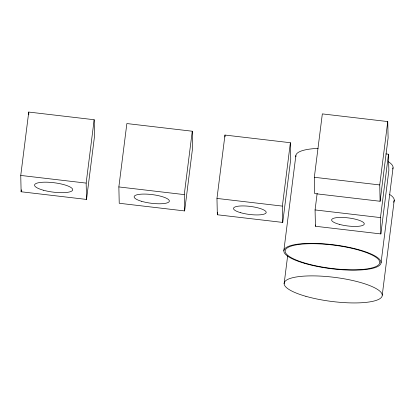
<?xml version="1.0" encoding="UTF-8"?>
<svg xmlns="http://www.w3.org/2000/svg" width="415" height="415" viewBox="0 0 415 415"><rect width="100%" height="100%" fill="white"/><g stroke="black" fill="none" stroke-linecap="round" stroke-linejoin="round"><path stroke-width="0.62" d="M20.75 175.436L28.754 112.06L94.164 119.728L94.532 136.053L86.528 199.433L21.123 191.766L20.75 175.436L86.154 183.103L86.528 199.433M21.123 191.766L21.362 189.847M86.154 183.103L94.164 119.728M118.856 186.937L126.866 123.561L192.27 131.223L192.638 147.553L184.634 210.929L119.23 203.267L118.856 186.937L184.265 194.604L184.634 210.929M184.265 194.604L192.27 131.223M216.967 198.432L224.972 135.057L290.376 142.724L290.749 159.054L282.74 222.43L217.335 214.763L216.967 198.432L282.371 206.099L282.74 222.43M217.335 214.763L217.662 212.205M282.371 206.099L290.376 142.724M283.85 250.65L295.859 155.584M284.135 283.663L287.621 256.039M314.331 177.278L322.336 113.897L387.745 121.564L388.113 137.894L380.109 201.27L314.7 193.603L314.331 177.278L379.735 184.94L380.109 201.27M385.919 153.918L388.487 154.219L388.855 170.549L380.851 233.925L315.442 226.263L315.073 209.933L317.174 193.286M315.442 226.263L315.608 224.982M379.735 184.94L387.745 121.564M380.851 233.925L380.477 217.6L388.487 154.219M381.043 262.861L393.052 167.795M382.241 295.158L394.25 200.092M315.073 209.933L380.477 217.6M224.972 135.057L225.013 136.94M28.754 112.06L28.811 114.571M295.957 156.782A48.98 12.014 7.2 0 1 318.108 148.388M388.466 161.767A48.98 12.014 7.2 0 1 392.668 168.957M389.727 194.505A49.421 12.123 7.2 0 1 393.482 202.224M43.565 190.272A19.209 4.71 7.2 0 0 72.698 189.852A19.209 4.71 7.2 0 0 44.654 182.18A19.209 4.71 7.2 0 0 43.565 190.272M141.593 201.311A17.741 4.352 7.2 0 0 169.284 201.41A17.741 4.352 7.2 0 0 144.363 194.075A17.741 4.352 7.2 0 0 141.593 201.311M339.361 224.365A16.439 4.031 7.2 0 0 364.271 223.991A16.439 4.031 7.2 0 0 340.253 217.434A16.439 4.031 7.2 0 0 339.361 224.365M240.513 212.667A16.476 4.041 7.2 0 0 266.145 212.708A16.476 4.041 7.2 0 0 242.9 205.923A16.476 4.041 7.2 0 0 240.513 212.667M304.859 263.447A48.98 12.014 7.2 0 0 380.908 263.468A48.98 12.014 7.2 0 0 311.566 243.346A48.98 12.014 7.2 0 0 304.859 263.447M305.601 263.271A47.663 11.693 7.2 0 0 379.601 263.286A47.663 11.693 7.2 0 0 312.127 243.709A47.663 11.693 7.2 0 0 305.601 263.271M305.922 296.331A49.421 12.123 7.2 0 0 382.137 296.019A49.421 12.123 7.2 0 0 311.504 275.882A49.421 12.123 7.2 0 0 305.922 296.331"/></g></svg>
